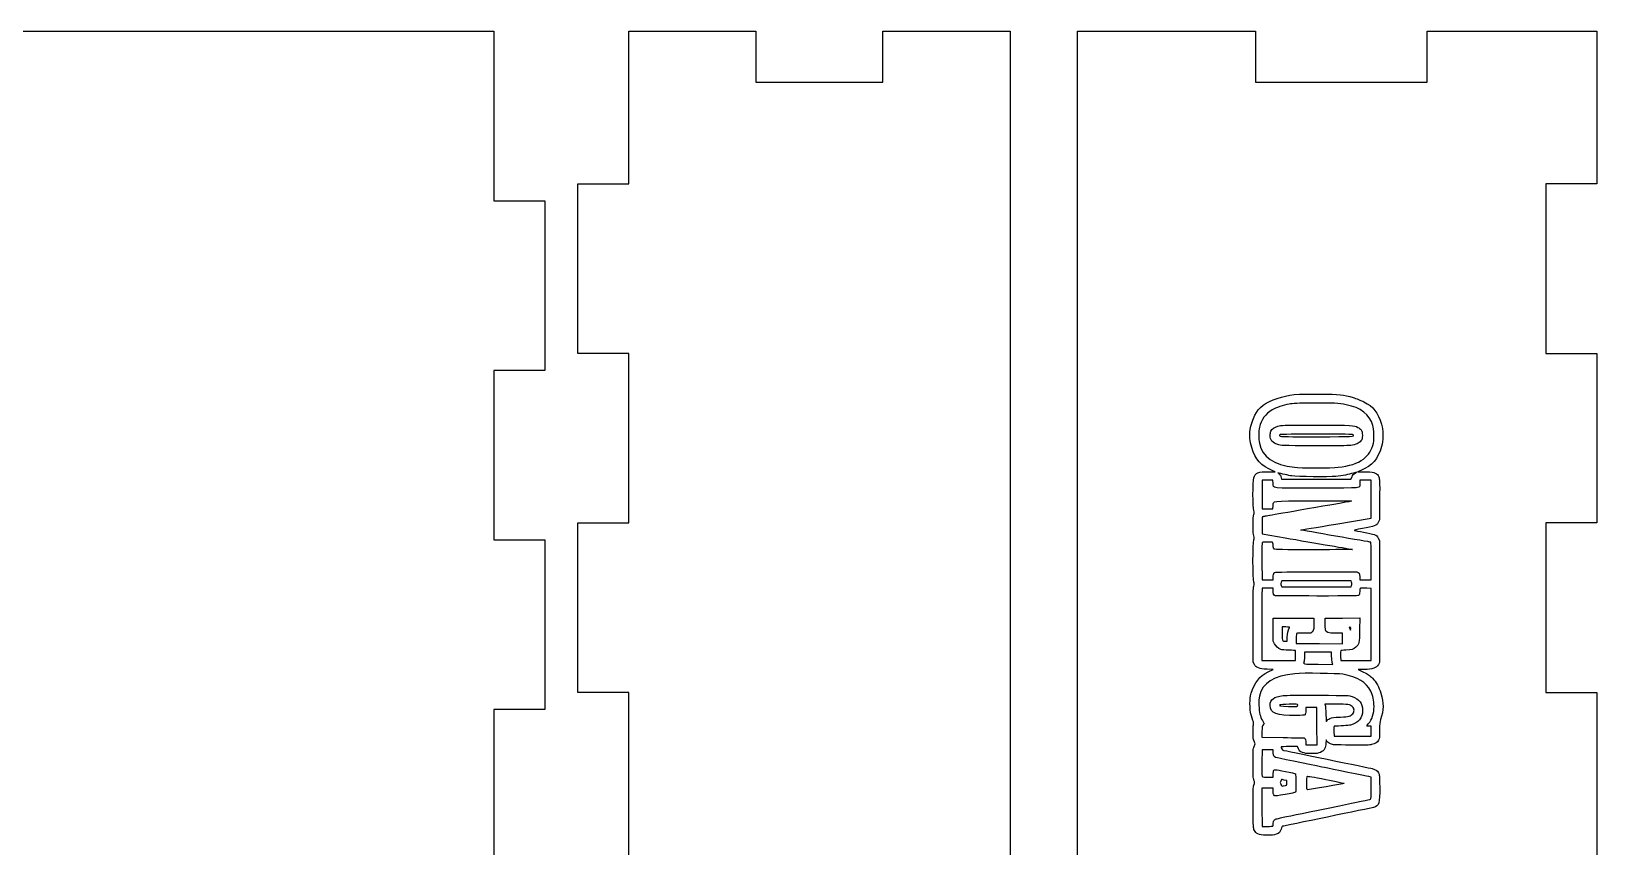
# Model space of a CAD drawing. Extents: x 7 to 524, y 11 to 256.
# Drawn here: x 339.2 to 523.9, y 160.3 to 256.5 of the extents above; entities that cross this region are included whole.
import ezdxf

# ---------------------------------------------------------------- set-up
doc = ezdxf.new("R2010")
doc.units = 0
doc.layers.get('0').update_dxf_attribs({"linetype": 'CONTINUOUS'})

msp = doc.modelspace()

# ---------------------------------------------------------------- linework, layer by layer
at = {"color": 7}
for points in [[(189.769327, 256.499232), (393.769321, 256.499232)], [(393.769321, 256.499232), (393.769321, 236.499235)], [(409.66935, 256.499232), (424.669347, 256.499232)], [(409.66935, 238.499239), (409.66935, 256.499232)], [(424.669347, 256.499232), (424.669347, 250.499249)], [(439.669343, 256.49924), (454.669366, 256.49924)], [(439.669343, 250.499249), (439.669343, 256.49924)], [(454.669366, 256.49924), (454.669366, 40.49924)], [(462.619328, 256.499232), (483.619334, 256.499232)], [(462.619328, 40.49924), (462.619328, 256.499232)], [(483.619334, 256.499232), (483.619334, 250.499249)], [(503.898932, 256.499232), (523.898892, 256.499232)], [(503.898932, 250.499249), (503.898932, 256.499232)], [(523.898892, 256.499232), (523.898892, 238.499239)], [(424.669347, 250.499249), (439.669343, 250.499249)], [(483.619334, 250.499249), (503.898932, 250.499249)], [(403.669315, 238.499239), (409.66935, 238.499239)], [(403.669315, 218.499244), (403.669315, 238.499239)], [(517.898909, 238.499239), (517.898909, 218.499244)], [(523.898892, 238.499239), (517.898909, 238.499239)], [(393.769321, 236.499235), (399.769304, 236.499235)], [(399.769304, 236.499235), (399.769304, 216.49924)], [(409.66935, 218.499244), (403.669315, 218.499244)], [(409.66935, 198.499234), (409.66935, 218.499244)], [(517.898909, 218.499244), (523.898892, 218.499244)], [(523.898892, 218.499244), (523.898892, 198.499234)], [(393.769321, 216.49924), (393.769321, 196.499243)], [(399.769304, 216.49924), (393.769321, 216.49924)], [(483.016666, 209.526236), (483.012327, 209.526699)], [(485.715575, 203.166743), (485.691762, 203.539748), (485.051656, 203.539748), (484.411576, 203.539748), (484.411576, 201.852881), (484.411576, 200.166014), (485.051656, 200.166014), (485.691762, 200.166014), (485.715045, 200.532202)], [(485.200087, 204.542632), (485.97529, 204.523291), (485.687635, 204.640941)], [(486.682071, 203.806839), (486.719139, 203.652209), (490.812429, 203.652209), (494.905718, 203.652209), (495.030786, 203.953947)], [(493.126924, 198.366654), (497.288079, 199.059674), (497.288079, 201.299711), (497.288079, 203.539748), (496.613339, 203.539748), (495.938572, 203.539748), (495.938572, 203.185005)], [(496.080547, 204.695156), (495.685498, 204.523757), (496.585161, 204.523757)], [(498.285267, 201.234367), (498.272038, 198.844642), (498.131465, 198.563496)], [(403.669315, 198.499234), (409.66935, 198.499234)], [(403.669315, 178.499237), (403.669315, 198.499234)], [(484.411549, 198.207507), (484.411549, 197.207033), (487.124587, 196.741482)], [(517.898909, 198.499234), (517.898909, 178.499237)], [(523.898892, 198.499234), (517.898909, 198.499234)], [(393.769321, 196.499243), (399.769304, 196.499243)], [(399.769304, 196.499243), (399.769304, 176.499233)], [(498.131465, 196.707944), (498.272038, 196.426798), (498.265159, 194.03707)], [(484.398876, 193.958166), (484.414221, 191.787914), (485.059567, 191.787919)], [(495.938572, 192.149382), (495.938572, 191.787914), (496.613339, 191.787914), (497.288079, 191.787914), (497.288079, 194.008953)], [(485.711765, 190.608361), (485.704621, 190.806402), (485.072029, 190.805079), (484.439463, 190.803756), (484.411337, 190.635071)], [(485.059567, 191.787919), (485.704885, 191.787919), (485.709119, 192.026888)], [(486.664794, 191.121561), (486.666275, 191.121561)], [(486.666275, 191.121561), (486.728003, 190.944485), (490.822853, 190.944485), (494.917704, 190.944485), (494.979113, 191.130551)], [(494.976467, 191.496036), (494.91392, 191.67546), (490.822853, 191.67546), (486.73176, 191.67546), (486.673155, 191.492715)], [(493.68247, 182.77724), (493.689084, 182.285237), (495.48841, 182.285237), (497.287735, 182.285237), (497.287735, 186.530532), (497.287735, 190.775811), (496.767617, 190.782505)], [(485.888242, 184.246421), (485.733037, 184.562511), (485.733037, 185.911999), (485.733037, 187.261493), (488.122754, 187.261493), (490.512497, 187.261493), (490.530224, 186.839777)], [(491.854807, 186.680318), (491.861687, 187.261493), (493.904323, 187.276257), (495.946933, 187.291021), (495.927089, 185.898648)], [(483.512654, 181.80683), (483.372081, 182.087974), (483.356999, 186.444156)], [(484.383212, 186.375735), (484.383212, 182.285094), (486.361555, 182.285094), (486.361846, 182.285237)], [(487.226398, 186.221258), (486.77322, 186.221258), (486.77322, 185.480654)], [(487.175545, 184.534391), (487.391736, 184.534391), (487.391736, 185.003947)], [(488.452239, 184.773368), (488.449594, 184.281367), (491.181813, 184.266762), (493.914033, 184.252183), (493.914033, 184.871232), (493.914033, 185.49028), (493.095915, 185.49028)], [(490.314721, 185.6494), (490.1556, 185.49028), (489.307849, 185.49028)], [(494.785835, 185.996343), (494.866216, 185.855775), (494.868861, 186.038518)], [(494.786523, 185.996343), (494.785835, 185.996343)], [(498.265424, 186.474289), (498.272038, 182.03221), (498.144985, 181.794395)], [(492.621014, 182.742119), (492.621014, 183.24111), (491.018512, 183.24111), (489.415984, 183.24111), (489.412015, 182.721)], [(485.146509, 180.92875), (485.713855, 181.207075), (485.020911, 181.226919)], [(486.361846, 182.285237), (488.340188, 182.285237), (488.357915, 182.861581)], [(491.039203, 181.822914), (492.77487, 181.807277), (492.697955, 182.025209)], [(496.454086, 181.2175), (495.760719, 181.216442), (496.397862, 180.898243)], [(409.66935, 178.499237), (403.669315, 178.499237)], [(409.66935, 158.49924), (409.66935, 178.499237)], [(517.898909, 178.499237), (523.898892, 178.499237)], [(523.898892, 178.499237), (523.898892, 158.49924)], [(393.769321, 176.499233), (393.769321, 156.499236)], [(399.769304, 176.499233), (393.769321, 176.499233)], [(484.15866, 175.90319), (484.160565, 175.903267)], [(489.582777, 172.589456), (489.582777, 172.332725), (490.243442, 172.332707), (490.904133, 172.332683), (490.888787, 174.525637), (490.873441, 176.718578), (490.234446, 176.718578), (489.595451, 176.718578), (489.573226, 176.32601)], [(493.056466, 177.11218), (491.820703, 177.11218), (491.864518, 176.985661)], [(484.403559, 173.871505), (484.400913, 173.204274), (486.902866, 173.176167)], [(484.447268, 175.178473), (484.64134, 174.791043), (484.522806, 174.664893)], [(492.889778, 173.93537), (492.907505, 173.344852), (495.0968, 173.344852), (497.286121, 173.344852), (497.286121, 173.935254), (497.286121, 174.525658), (497.131499, 174.532114)], [(483.479607, 172.121405), (483.61256, 172.444724), (483.479607, 172.768034)], [(488.720791, 171.831369), (488.600803, 172.104713), (487.63084, 172.106036)], [(492.061077, 172.735572), (491.95945, 172.902693), (491.937754, 172.519087)], [(485.739043, 171.376455), (485.733487, 171.714056), (485.073748, 171.71413), (484.413983, 171.71413), (484.399167, 170.23812)], [(485.064805, 168.509163), (485.704885, 168.509163), (485.711765, 168.73408)], [(485.065387, 168.509084), (485.064805, 168.509163)], [(487.335512, 167.829266), (487.335512, 168.09767), (487.021902, 168.167856)], [(497.28845, 167.209516), (497.28845, 168.499892), (496.993227, 168.563895)], [(485.715019, 167.019374), (485.733275, 167.187879), (485.058561, 167.203568), (484.383794, 167.219258), (484.39914, 164.954409), (484.414486, 162.689557), (485.033135, 162.695563)]]:
    msp.add_lwpolyline(points, dxfattribs=at)
for points in [[(483.545012, 211.196625), (484.024914, 212.143685), (484.814113, 212.735503), (486.206191, 213.192256)], [(487.616659, 212.512935), (486.901728, 212.381448), (486.037996, 212.089991), (485.591591, 211.829606)], [(486.206191, 213.192256), (487.594434, 213.647754), (488.49497, 213.738395), (491.272327, 213.702166)], [(490.479398, 212.63489), (488.580271, 212.615549), (488.052322, 212.593054), (487.616659, 212.512935)], [(494.336017, 212.446805), (493.455299, 212.628069), (492.825458, 212.658784), (490.479398, 212.63489)], [(491.272327, 213.702166), (493.564651, 213.672268), (494.035662, 213.622132), (495.146383, 213.28981)], [(497.494745, 210.010935), (497.073211, 211.315476), (496.068562, 212.090216), (494.336017, 212.446805)], [(495.146383, 213.28981), (495.504761, 213.18259), (496.084199, 212.953792), (496.433978, 212.781371)], [(496.433978, 212.781371), (497.537846, 212.237305), (498.092889, 211.531447), (498.505665, 210.146642)], [(483.012327, 209.526699), (483.073472, 209.946757), (483.34848, 210.808754), (483.545012, 211.196625)], [(485.591591, 211.829606), (484.845386, 211.394324), (484.287751, 210.625562), (484.105744, 209.781189)], [(483.187798, 207.396449), (482.967374, 208.133536), (482.912764, 208.81293), (483.016666, 209.526236)], [(484.105744, 209.781189), (484.001392, 209.297128), (483.999884, 208.386777), (484.102569, 207.897522)], [(486.279508, 207.738635), (485.627363, 207.960268), (485.366404, 208.274046), (485.368785, 208.833761)], [(485.368785, 208.833761), (485.371431, 208.999179), (485.410933, 209.217452), (485.460913, 209.318806)], [(485.460913, 209.318806), (485.5972, 209.595322), (485.836489, 209.766182), (486.284958, 209.907184)], [(486.284958, 209.907184), (486.688871, 210.034181), (486.68895, 210.034186), (490.79359, 210.034186)], [(486.529592, 208.923635), (486.37026, 208.858399), (486.448973, 208.749073), (486.691543, 208.698667)], [(490.861059, 208.965838), (488.535451, 208.965838), (486.586265, 208.946841), (486.529592, 208.923635)], [(490.79359, 210.034186), (495.125375, 210.034186), (495.21618, 210.029397), (495.724418, 209.77404)], [(495.159771, 208.895552), (495.104817, 208.950535), (494.168853, 208.965838), (490.861059, 208.965838)], [(491.000203, 208.668897), (495.209407, 208.685168), (495.361833, 208.69345), (495.159771, 208.895552)], [(495.724418, 209.77404), (495.838586, 209.716673), (496.003077, 209.576587), (496.089914, 209.462734)], [(496.24779, 208.825265), (496.24779, 208.437132), (496.231915, 208.373815), (496.085125, 208.181521)], [(496.089914, 209.462734), (496.231175, 209.277539), (496.24779, 209.210387), (496.24779, 208.825265)], [(497.547027, 207.916175), (497.657967, 208.414841), (497.628466, 209.597108), (497.494745, 210.010935)], [(498.505665, 210.146642), (498.639121, 209.698967), (498.656531, 209.546517), (498.656531, 208.825265)], [(498.656531, 208.825265), (498.656531, 208.104011), (498.639068, 207.951558), (498.505665, 207.503888)], [(485.687635, 204.640941), (484.297911, 205.209334), (483.617614, 205.95923), (483.187798, 207.396449)], [(484.102595, 207.897488), (484.446765, 206.258336), (485.746504, 205.365232), (488.235175, 205.057863)], [(490.512444, 207.600279), (486.723981, 207.618191), (486.624339, 207.621445), (486.279508, 207.738635)], [(486.691543, 208.698667), (486.812193, 208.673611), (488.75106, 208.66021), (491.000203, 208.668897)], [(494.870184, 207.644522), (494.546414, 207.60212), (493.140815, 207.587854), (490.512444, 207.600279)], [(496.085125, 208.181521), (495.871394, 207.901314), (495.467349, 207.722715), (494.870184, 207.644522)], [(498.505665, 207.503888), (498.05889, 206.005074), (497.435452, 205.283008), (496.080547, 204.695156)], [(496.368229, 206.031567), (496.982538, 206.483801), (497.364041, 207.09375), (497.547027, 207.916175)], [(488.235175, 205.057863), (488.83996, 204.983169), (492.696315, 204.98414), (493.375791, 205.059186)], [(493.375791, 205.059186), (494.726198, 205.208279), (495.66367, 205.512915), (496.368229, 206.031567)], [(483.429628, 199.947701), (483.304294, 200.302941), (483.31157, 203.369327), (483.438623, 203.80694)], [(483.438623, 203.80694), (483.61764, 204.422734), (483.977791, 204.573141), (485.200087, 204.542632)], [(486.272126, 204.420141), (486.223019, 204.434666), (486.252017, 204.406356), (486.336763, 204.357228)], [(487.92593, 204.040374), (487.599937, 204.092325), (486.617089, 204.318019), (486.272126, 204.420141)], [(486.336763, 204.357228), (486.421404, 204.308087), (486.525385, 204.198941), (486.567824, 204.114677)], [(486.567824, 204.114671), (486.61029, 204.030409), (486.661672, 203.891884), (486.682071, 203.806839)], [(493.121103, 203.987272), (492.270653, 203.907315), (488.52037, 203.945647), (487.92593, 204.040374)], [(495.205147, 204.37741), (494.636108, 204.199214), (493.890194, 204.059585), (493.121103, 203.987272)], [(495.030786, 203.953947), (495.133286, 204.201224), (495.196151, 204.273847), (495.379084, 204.35635)], [(495.379084, 204.35635), (495.698542, 204.500407), (495.625993, 204.509191), (495.205147, 204.37741)], [(496.585161, 204.523757), (497.432356, 204.523757), (497.501228, 204.515555), (497.76597, 204.383184)], [(497.76597, 204.383184), (498.010498, 204.260917), (498.063494, 204.202338), (498.172819, 203.933355)], [(498.172819, 203.933355), (498.296909, 203.628047), (498.298364, 203.593543), (498.285267, 201.234367)], [(490.889899, 202.597005), (485.228397, 202.579675), (485.756664, 202.521509), (485.715575, 203.166743)], [(495.938572, 203.185005), (495.938572, 202.548761), (496.500282, 202.614174), (490.889899, 202.597005)], [(483.429628, 199.483733), (483.501277, 199.6868), (483.501277, 199.744633), (483.429628, 199.947701)], [(490.751336, 200.312003), (485.197864, 199.359701), (484.687721, 199.271436), (484.538099, 199.237054)], [(485.715045, 200.532202), (485.754442, 201.150952), (485.266683, 201.09183), (490.458151, 201.107084)], [(490.458151, 201.107084), (492.946584, 201.114386), (494.982579, 201.101739), (494.982553, 201.078969)], [(494.982553, 201.078969), (494.982526, 201.056188), (493.078453, 200.711061), (490.751336, 200.312003)], [(483.347765, 198.225652), (483.347765, 198.980106), (483.369461, 199.313161), (483.429628, 199.483733)], [(483.429601, 196.967574), (483.369435, 197.138143), (483.347765, 197.471198), (483.347765, 198.225652)], [(484.538099, 199.237054), (484.412713, 199.208243), (484.411549, 199.198932), (484.411549, 198.207507)], [(488.980427, 197.658983), (488.97249, 197.667027), (490.838305, 197.985492), (493.126924, 198.366654)], [(497.250826, 196.229993), (497.180605, 196.229993), (488.995085, 197.644318), (488.980427, 197.658983)], [(496.249246, 197.834413), (495.520477, 197.710455), (495.224276, 197.640394), (495.320029, 197.614623)], [(497.65495, 198.14936), (497.470192, 198.076213), (496.837626, 197.934486), (496.249246, 197.834413)], [(498.131465, 198.563496), (498.006, 198.312544), (497.954829, 198.268067), (497.65495, 198.14936)], [(483.426955, 191.514697), (483.30702, 191.854599), (483.307416, 196.163521), (483.429601, 196.503604)], [(483.429601, 196.503604), (483.50125, 196.706671), (483.50125, 196.764507), (483.429601, 196.967574)], [(484.417661, 196.183706), (484.398876, 196.153301), (484.390356, 195.151808), (484.398876, 193.958166)], [(485.640909, 196.232242), (485.161458, 196.254467), (484.443828, 196.225997), (484.417661, 196.183706)], [(485.719649, 195.853797), (485.70298, 196.060707), (485.667606, 196.231003), (485.640909, 196.232242)], [(485.850539, 195.403969), (485.777752, 195.4572), (485.741451, 195.581856), (485.719649, 195.853797)], [(487.124587, 196.741482), (488.616784, 196.485429), (491.001579, 196.076148), (492.424164, 195.831972)], [(492.424164, 195.831972), (493.846776, 195.587793), (495.048646, 195.377971), (495.095054, 195.365694)], [(495.320029, 197.614623), (495.397367, 197.593827), (495.878115, 197.504964), (496.38839, 197.417173)], [(496.38839, 197.417173), (496.898665, 197.329381), (497.467996, 197.197151), (497.653522, 197.123321)], [(497.288079, 194.008953), (497.288079, 195.230524), (497.27141, 196.229993), (497.250826, 196.229993)], [(497.653522, 197.123321), (497.95467, 197.003502), (498.006, 196.958893), (498.131465, 196.707944)], [(490.565308, 195.336855), (486.842779, 195.331589), (485.931766, 195.344554), (485.850539, 195.403969)], [(495.095054, 195.365694), (495.141435, 195.353417), (493.103059, 195.340426), (490.565308, 195.336855)], [(498.265159, 194.03707), (498.261455, 192.722721), (498.25828, 191.482876), (498.258544, 191.281856)], [(485.709119, 192.026888), (485.715204, 192.371275), (485.753092, 192.534914), (485.849269, 192.631096)], [(485.849269, 192.631096), (485.922955, 192.704803), (486.543376, 192.717794), (490.66913, 192.732013)], [(490.66913, 192.732013), (493.27353, 192.740982), (495.485843, 192.733601), (495.585353, 192.715741)], [(495.585353, 192.715741), (495.872294, 192.664063), (495.938572, 192.55778), (495.938572, 192.149382)], [(483.356999, 186.444156), (483.344035, 190.151511), (483.354089, 190.836363), (483.424309, 191.042191)], [(483.424309, 191.042191), (483.496382, 191.253696), (483.496514, 191.312979), (483.426955, 191.514697)], [(484.411337, 190.635071), (484.395992, 190.542295), (484.383212, 188.625592), (484.383212, 186.375735)], [(485.945418, 189.911102), (485.784287, 189.954298), (485.729545, 190.117676), (485.711765, 190.608361)], [(486.608781, 191.304306), (486.605606, 191.301183), (486.630742, 191.218954), (486.664794, 191.121561)], [(486.673155, 191.492715), (486.640902, 191.392205), (486.61193, 191.307422), (486.608781, 191.304306)], [(494.979113, 191.130551), (495.023722, 191.265764), (495.023431, 191.365647), (494.976467, 191.496036)], [(495.938228, 190.419796), (495.916797, 190.125754), (495.884544, 190.016962), (495.800962, 189.95591)], [(496.106926, 190.796554), (495.972518, 190.803592), (495.96511, 190.787056), (495.938228, 190.419796)], [(496.767617, 190.782505), (496.48155, 190.786183), (496.184237, 190.792506), (496.106926, 190.796554)], [(498.258544, 191.281856), (498.258544, 191.080838), (498.261984, 188.917433), (498.265424, 186.474289)], [(490.880956, 189.876916), (488.234964, 189.877445), (486.013972, 189.892711), (485.945418, 189.911102)], [(495.800962, 189.95591), (495.708728, 189.888504), (494.946517, 189.876267), (490.880956, 189.876916)], [(490.530224, 186.839777), (490.558772, 186.16279), (490.499241, 185.833916), (490.314721, 185.6494)], [(491.904443, 185.876654), (491.873381, 185.999023), (491.85105, 186.360674), (491.854807, 186.680318)], [(486.77322, 185.480654), (486.77322, 184.870419), (486.789624, 184.721948), (486.8663, 184.637224)], [(487.659495, 186.179088), (487.670607, 186.202292), (487.475609, 186.221258), (487.226398, 186.221258)], [(487.391736, 185.003947), (487.391736, 185.508298), (487.438621, 185.713932), (487.659495, 186.179088)], [(488.457531, 185.377821), (488.454885, 185.31597), (488.453827, 185.043968), (488.452239, 184.773368)], [(489.307849, 185.49028), (488.498436, 185.49028), (488.459965, 185.485226), (488.457531, 185.377821)], [(493.095915, 185.49028), (492.128043, 185.49028), (491.991253, 185.53464), (491.904443, 185.876654)], [(494.786523, 186.221258), (494.682992, 186.221258), (494.682992, 186.177437), (494.786523, 185.996343)], [(494.868861, 186.038518), (494.871507, 186.164354), (494.84452, 186.221258), (494.786523, 186.221258)], [(495.927089, 185.898648), (495.904335, 184.314107), (495.873511, 184.174057), (495.471582, 183.83002)], [(486.6327, 183.57312), (486.281465, 183.7145), (486.044028, 183.929222), (485.888242, 184.246421)], [(487.585517, 183.484008), (487.154246, 183.495676), (486.725463, 183.535779), (486.6327, 183.57312)], [(486.8663, 184.637224), (486.925726, 184.571565), (487.037486, 184.534391), (487.175545, 184.534391)], [(488.372732, 183.450358), (488.370086, 183.457211), (488.016815, 183.472345), (487.585517, 183.484008)], [(488.357915, 182.861581), (488.367705, 183.178578), (488.37432, 183.443519), (488.372732, 183.450358)], [(493.708664, 183.445315), (493.684322, 183.424784), (493.676543, 183.22292), (493.68247, 182.77724)], [(494.279661, 183.484273), (493.970416, 183.46689), (493.713452, 183.449369), (493.708664, 183.445315)], [(495.471582, 183.83002), (495.182446, 183.582547), (494.979034, 183.523545), (494.279661, 183.484273)], [(483.990597, 181.386219), (483.691803, 181.509737), (483.63714, 181.557815), (483.512654, 181.80683)], [(485.020911, 181.226919), (484.440574, 181.243535), (484.273172, 181.269422), (483.990597, 181.386219)], [(489.359707, 182.088421), (489.250302, 181.833757), (489.215086, 181.839321), (491.039176, 181.822898)], [(489.412015, 182.721), (489.40937, 182.434927), (489.386351, 182.15027), (489.359707, 182.088421)], [(492.697955, 182.025209), (492.65504, 182.146817), (492.621014, 182.463658), (492.621014, 182.742119)], [(498.144985, 181.794395), (497.923159, 181.379229), (497.451698, 181.218378), (496.454086, 181.2175)], [(483.141973, 178.404974), (483.527709, 179.701239), (484.091641, 180.411235), (485.146509, 180.92875)], [(488.294812, 180.710381), (485.777937, 180.464109), (484.45502, 179.630709), (484.100399, 178.068003)], [(493.944778, 180.637946), (493.3129, 180.754394), (489.27385, 180.806187), (488.294812, 180.710381)], [(497.23421, 178.658397), (496.707186, 179.723263), (495.735663, 180.307902), (493.944778, 180.637946)], [(496.397862, 180.898243), (496.920599, 180.637184), (497.106205, 180.508451), (497.431404, 180.18132)], [(497.431404, 180.18132), (497.887837, 179.722152), (498.207691, 179.154959), (498.433169, 178.40499)], [(482.984757, 177.139826), (482.982111, 177.781682), (483.002484, 177.935926), (483.141973, 178.404974)], [(484.100399, 178.068003), (483.99401, 177.599061), (484.026686, 176.383909), (484.15866, 175.90319)], [(485.365557, 176.971615), (485.365557, 177.667649), (485.807094, 178.000571), (486.898791, 178.127712)], [(486.898791, 178.127712), (487.234389, 178.166799), (488.700128, 178.181827), (491.044653, 178.170217)], [(491.044653, 178.170217), (494.658994, 178.152331), (494.672646, 178.151828), (495.027162, 178.023783)], [(495.027162, 178.023783), (495.901715, 177.707895), (496.273958, 177.218392), (496.273958, 176.384155)], [(497.622539, 176.856831), (497.619893, 177.586438), (497.510567, 178.100026), (497.23421, 178.658397)], [(498.433169, 178.40499), (498.783345, 177.240193), (498.77517, 176.422401), (498.402266, 175.313135)], [(483.338346, 175.187296), (483.056618, 176.003885), (482.98653, 176.390997), (482.984757, 177.139826)], [(484.160565, 175.903267), (484.211498, 175.717707), (484.340509, 175.391547), (484.447268, 175.178473)], [(488.44327, 175.772896), (486.153195, 175.730415), (485.365557, 176.037194), (485.365557, 176.971615)], [(486.501017, 177.033361), (486.316496, 176.919317), (486.591451, 176.868644), (487.535617, 176.84267)], [(487.602371, 177.102808), (487.037883, 177.090108), (486.542265, 177.058848), (486.501017, 177.033361)], [(487.535617, 176.84267), (488.564608, 176.81436), (488.625436, 176.825843), (488.627923, 177.048767)], [(488.627923, 177.048767), (488.630569, 177.112201), (488.44626, 177.121816), (487.602371, 177.102808)], [(489.479881, 175.862124), (489.429425, 175.811568), (489.127588, 175.785593), (488.44327, 175.772896)], [(489.573226, 176.32601), (489.561055, 176.110094), (489.519039, 175.901346), (489.479881, 175.862124)], [(491.864518, 176.985661), (491.888595, 176.916087), (491.923176, 176.429002), (491.941353, 175.903267)], [(491.941353, 175.903267), (491.971304, 175.037598), (491.98149, 174.96416), (492.049488, 175.125265)], [(492.414983, 175.431962), (492.666232, 175.543407), (492.834269, 175.565518), (493.66125, 175.595959)], [(495.045497, 176.831198), (494.768187, 177.094987), (494.646453, 177.11218), (493.056466, 177.11218)], [(493.66125, 175.595959), (494.707069, 175.63444), (494.84997, 175.673124), (495.116511, 175.989899)], [(496.273958, 176.384155), (496.273958, 175.492525), (495.80382, 174.925467), (494.840128, 174.654635)], [(495.263779, 176.394225), (495.263779, 176.587448), (495.229436, 176.65621), (495.045497, 176.831198)], [(495.116511, 175.989899), (495.222715, 176.1161), (495.263779, 176.228887), (495.263779, 176.394225)], [(496.983332, 174.82128), (497.397431, 175.279633), (497.624021, 176.001179), (497.622539, 176.856831)], [(483.39666, 174.681604), (483.437142, 174.822698), (483.423595, 174.940192), (483.338346, 175.187296)], [(483.345305, 173.794585), (483.342659, 174.181359), (483.367794, 174.580522), (483.39666, 174.681604)], [(483.479607, 172.768034), (483.364461, 173.047952), (483.346469, 173.185732), (483.345305, 173.794585)], [(484.522806, 174.664893), (484.416126, 174.551325), (484.40422, 174.472136), (484.403559, 173.871505)], [(492.049488, 175.125265), (492.104548, 175.255678), (492.2021, 175.337519), (492.414983, 175.431962)], [(492.928328, 174.525267), (492.893271, 174.525267), (492.878745, 174.30362), (492.889778, 173.93537)], [(494.840128, 174.654635), (494.625815, 174.59441), (493.508877, 174.518829), (492.928328, 174.525267)], [(496.878451, 174.528516), (496.735682, 174.51399), (496.755394, 174.568994), (496.983332, 174.82128)], [(497.131499, 174.532114), (497.046462, 174.535686), (496.932585, 174.534231), (496.878451, 174.528516)], [(498.27561, 174.01914), (498.27217, 173.166822), (498.261587, 173.07199), (498.144774, 172.85315)], [(498.402266, 175.313135), (498.296195, 174.997572), (498.278679, 174.818608), (498.27561, 174.01914)], [(483.345305, 170.125878), (483.347951, 171.753851), (483.350067, 171.806633), (483.479607, 172.121405)], [(487.63084, 172.106036), (487.097388, 172.107094), (486.660904, 172.098442), (486.660904, 172.087621)], [(486.660904, 172.087621), (486.660904, 171.974906), (486.80325, 171.712045), (486.87646, 171.689542)], [(486.902866, 173.176167), (488.278937, 173.160689), (489.416116, 173.135395), (489.429954, 173.119932)], [(489.170636, 171.425038), (488.873535, 171.544833), (488.8289, 171.585151), (488.720791, 171.831369)], [(489.429954, 173.119932), (489.523564, 173.015208), (489.582777, 172.809669), (489.582777, 172.589456)], [(491.77657, 171.854335), (491.653063, 171.605299), (491.598611, 171.557128), (491.299791, 171.432616)], [(491.937754, 172.519087), (491.922938, 172.258452), (491.871291, 172.045354), (491.77657, 171.854335)], [(492.490284, 172.436307), (492.270045, 172.525157), (492.129419, 172.623206), (492.061077, 172.735572)], [(494.954534, 172.287455), (492.861521, 172.303833), (492.81117, 172.306876), (492.490284, 172.436307)], [(497.344277, 172.338467), (497.162376, 172.289786), (496.490651, 172.275454), (494.954534, 172.287455)], [(498.144774, 172.85315), (498.008963, 172.59892), (497.788962, 172.457469), (497.344277, 172.338467)], [(483.455319, 168.160609), (483.353269, 168.429182), (483.344088, 168.593433), (483.345305, 170.125878)], [(484.399167, 170.23812), (484.390965, 169.426312), (484.39361, 168.705179), (484.404723, 168.635591)], [(486.22749, 170.768604), (485.832864, 170.850299), (485.746028, 170.958334), (485.739043, 171.376455)], [(491.777999, 169.633393), (491.488624, 169.691464), (486.671779, 170.676632), (486.22749, 170.768604)], [(486.87646, 171.689542), (486.928001, 171.673693), (489.272739, 171.191302), (492.086979, 170.617553)], [(490.23143, 171.29204), (489.593308, 171.29204), (489.458582, 171.308947), (489.170636, 171.425038)], [(491.299791, 171.432616), (490.998748, 171.307185), (490.883681, 171.29204), (490.23143, 171.29204)], [(492.086979, 170.617553), (494.901246, 170.043794), (497.292365, 169.548033), (497.400633, 169.515842)], [(483.452673, 167.555544), (483.565941, 167.867117), (483.565941, 167.867972), (483.455319, 168.160609)], [(484.404723, 168.635591), (484.424567, 168.513013), (484.445204, 168.509084), (485.065387, 168.509084)], [(485.711765, 168.73408), (485.715733, 168.857781), (485.724994, 168.984299), (485.732931, 169.015223)], [(485.732931, 169.015223), (485.740604, 169.046151), (485.750129, 169.122607), (485.754098, 169.18512)], [(485.754098, 169.18512), (485.769444, 169.432911), (485.95534, 169.433207), (487.170042, 169.187502)], [(486.695565, 168.218973), (486.666487, 168.17532), (486.555627, 167.916036), (486.552108, 167.883452)], [(487.021902, 168.167856), (486.84942, 168.206456), (486.702576, 168.229464), (486.695565, 168.218973)], [(487.170042, 169.187502), (487.799724, 169.060086), (488.334553, 168.924934), (488.35855, 168.887178)], [(488.35855, 168.887178), (488.41406, 168.799818), (488.416177, 166.814467), (488.361196, 166.734759)], [(489.701575, 167.790488), (489.704221, 168.20122), (489.717715, 168.565691), (489.731976, 168.600428)], [(489.731976, 168.600428), (489.749703, 168.643587), (490.443917, 168.524583), (491.926562, 168.224167)], [(496.993227, 168.563895), (496.736344, 168.619592), (492.468773, 169.494749), (491.777999, 169.633393)], [(491.926562, 168.224167), (493.119278, 167.982497), (494.104242, 167.775659), (494.115381, 167.764533)], [(497.400633, 169.515842), (497.871062, 169.375962), (497.999332, 169.290311), (498.136624, 169.024344)], [(498.136624, 169.024344), (498.267699, 168.77036), (498.272753, 168.714988), (498.289739, 167.340337)], [(483.355385, 164.881934), (483.34004, 167.13202), (483.344538, 167.258274), (483.452673, 167.555544)], [(485.877817, 166.314251), (485.760845, 166.376873), (485.682131, 166.717669), (485.715019, 167.019374)], [(487.153611, 166.465447), (486.281783, 166.308626), (485.959653, 166.270452), (485.877817, 166.314251)], [(486.552108, 167.883452), (486.549462, 167.864032), (486.587033, 167.7555), (486.63434, 167.642248)], [(486.63434, 167.642248), (486.716467, 167.445713), (486.729881, 167.437955), (486.929562, 167.471613)], [(486.929562, 167.471613), (487.336042, 167.540124), (487.335512, 167.539679), (487.335512, 167.829266)], [(488.361196, 166.734759), (488.338442, 166.70203), (487.795067, 166.580829), (487.153611, 166.465447)], [(489.779416, 167.012108), (489.712582, 167.037746), (489.697977, 167.183926), (489.701575, 167.790488)], [(494.115381, 167.764533), (494.154169, 167.725748), (489.861093, 166.980771), (489.779416, 167.012108)], [(497.21815, 165.89341), (497.271596, 165.912989), (497.28845, 166.228447), (497.28845, 167.209516)], [(498.289739, 167.340337), (498.313816, 165.404325), (498.234626, 165.143467), (497.561976, 164.939153)], [(483.502864, 162.229963), (483.372848, 162.517377), (483.37134, 162.54428), (483.355385, 164.881934)], [(485.88803, 163.478431), (486.027995, 163.599303), (485.918298, 163.57562), (493.549226, 165.13314)], [(497.561976, 164.939153), (497.309431, 164.862429), (486.94549, 162.717122), (486.82746, 162.717122)], [(493.549226, 165.13314), (495.528494, 165.537119), (497.179494, 165.879236), (497.21815, 165.89341)], [(485.033135, 162.695563), (485.373389, 162.69895), (485.667553, 162.717365), (485.686814, 162.736656)], [(485.686814, 162.736656), (485.706129, 162.755944), (485.729518, 162.905031), (485.738884, 163.067993)], [(485.738884, 163.067993), (485.751849, 163.296038), (485.786324, 163.390565), (485.88803, 163.478431)], [(486.82746, 162.717122), (486.806028, 162.717122), (486.733347, 162.566013), (486.665984, 162.381318)], [(483.924584, 161.808582), (483.674208, 161.921559), (483.616132, 161.979577), (483.502864, 162.229963)], [(484.975244, 161.65914), (484.324343, 161.674909), (484.17316, 161.69642), (483.924584, 161.808582)], [(486.057681, 161.761256), (485.774735, 161.655394), (485.642946, 161.642969), (484.975244, 161.65914)], [(486.665984, 162.381318), (486.514907, 161.966964), (486.461223, 161.912248), (486.057681, 161.761256)]]:
    msp.add_open_spline(points, degree=3, dxfattribs=at)

doc.saveas('drawing.dxf')
